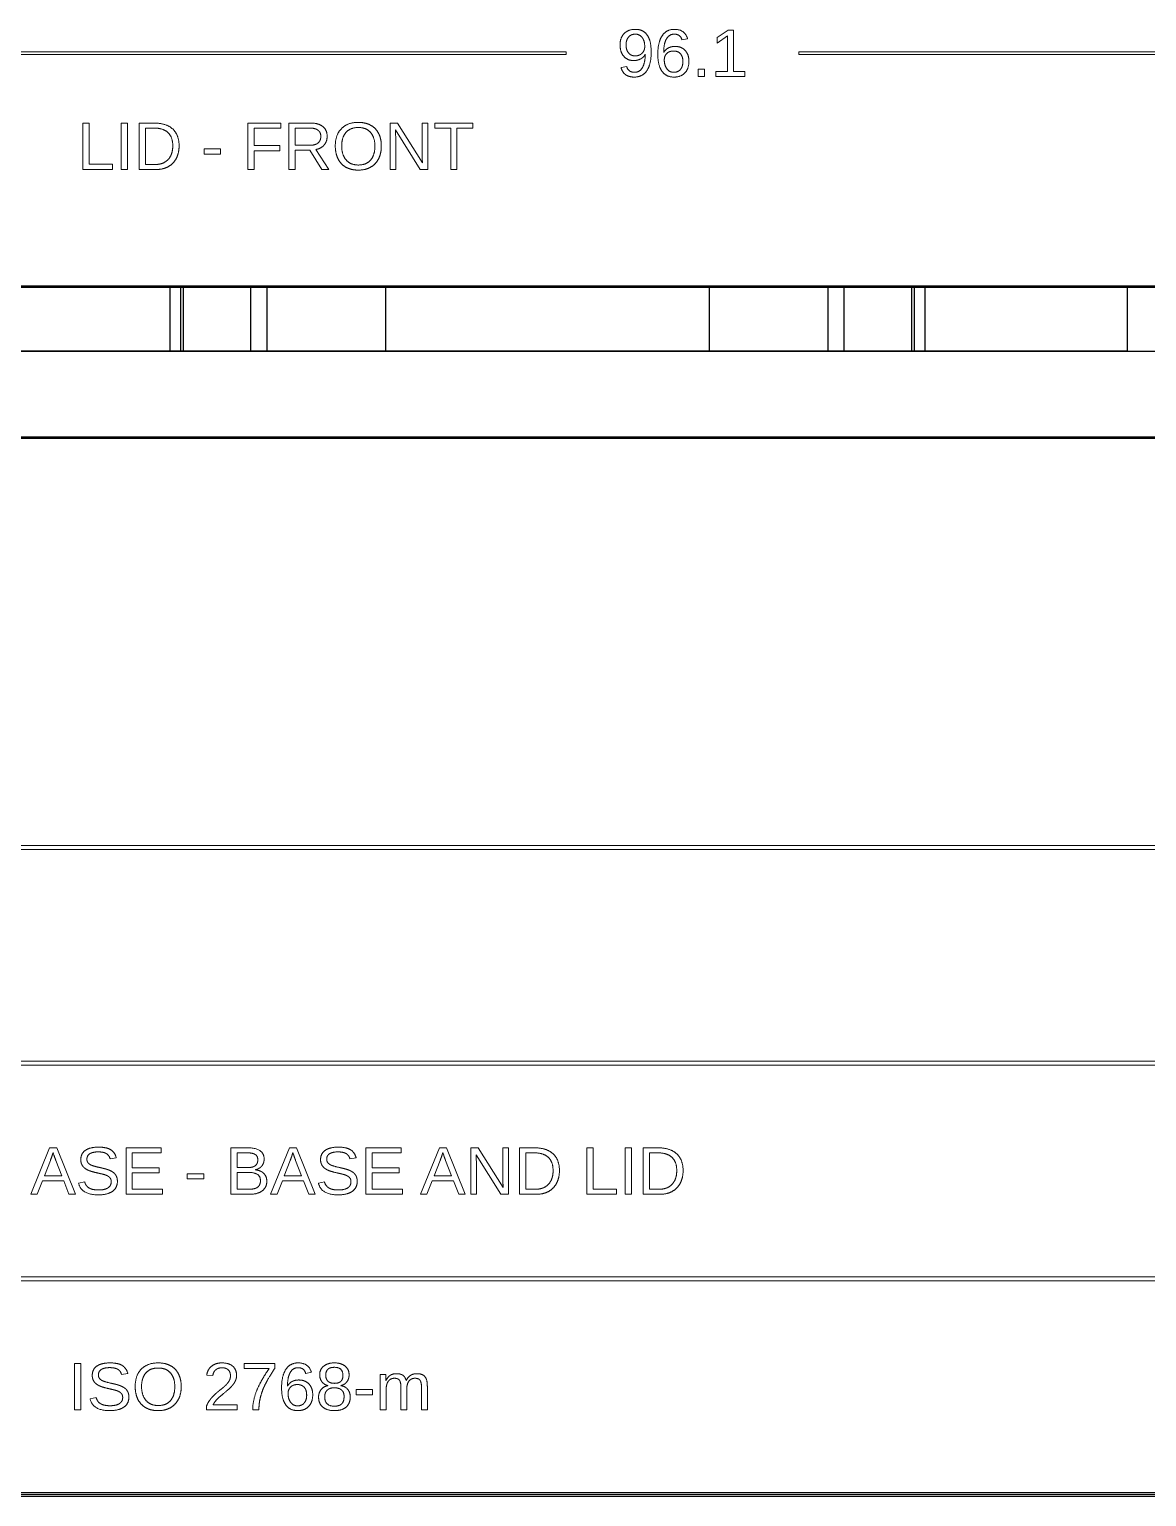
# Model space of a CAD drawing. Header units: millimetres. Extents: x 10 to 410, y 10 to 287.
# Drawn here: x 265.8 to 307.2, y 9.9 to 64.3 of the extents above; entities that cross this region are included whole.
import ezdxf

# ---------------------------------------------------------------- set-up
doc = ezdxf.new("R2010")
doc.units = ezdxf.units.MM
for name, color, linetype, lineweight in [('border', 7, 'Continuous', 35), ('dimensions', 7, 'Continuous', 13), ('hidden', 7, 'Continuous', 25), ('part', 7, 'Continuous', 50)]:
    doc.layers.add(name, color=color, linetype=linetype, lineweight=lineweight)

msp = doc.modelspace()

# ---------------------------------------------------------------- linework, layer by layer
at = {"layer": 'border'}
msp.add_line((10, 10), (410, 10), dxfattribs=at)
at = {"layer": 'dimensions'}
for p, q in [((291.692, 64.309), (291.285, 64.03)), ((291.895, 64.309), (291.692, 64.309)), ((291.895, 62.776), (291.895, 64.309)), ((289.983, 63.947), (290.193, 63.985)), ((291.285, 63.822), (291.674, 64.099)), ((291.285, 64.03), (291.285, 63.822)), ((291.674, 64.099), (291.674, 62.776)), ((285.687, 63.5), (243.075, 63.5)), ((243.075, 63.4), (285.687, 63.4)), ((285.687, 63.4), (285.687, 63.5)), ((294.313, 63.5), (294.313, 63.4)), ((336.925, 63.5), (294.313, 63.5)), ((294.313, 63.4), (336.925, 63.4)), ((287.932, 62.957), (287.722, 62.924)), ((290.579, 62.857), (290.579, 62.589)), ((290.817, 62.857), (290.579, 62.857)), ((290.579, 62.589), (290.817, 62.589)), ((290.817, 62.589), (290.817, 62.857)), ((291.235, 62.776), (291.235, 62.589)), ((291.674, 62.776), (291.235, 62.776)), ((291.235, 62.589), (292.313, 62.589)), ((292.313, 62.776), (291.895, 62.776)), ((292.313, 62.589), (292.313, 62.776)), ((267.77, 60.859), (267.77, 59.139)), ((268.004, 60.859), (267.77, 60.859)), ((268.004, 59.33), (268.004, 60.859)), ((269.186, 60.859), (269.186, 59.139)), ((269.42, 60.859), (269.186, 60.859)), ((269.42, 59.139), (269.42, 60.859)), ((269.855, 60.859), (269.855, 59.139)), ((270.424, 60.859), (269.855, 60.859)), ((270.089, 60.673), (270.419, 60.673)), ((270.089, 59.326), (270.089, 60.673)), ((273.882, 60.859), (273.882, 59.139)), ((275.104, 60.859), (273.882, 60.859)), ((274.116, 60.669), (275.104, 60.669)), ((274.116, 60.029), (274.116, 60.669)), ((275.104, 60.669), (275.104, 60.859)), ((275.41, 60.859), (275.41, 59.139)), ((276.219, 60.859), (275.41, 60.859)), ((275.643, 60.673), (276.196, 60.673)), ((275.643, 60.038), (275.643, 60.673)), ((279.16, 60.859), (279.16, 59.139)), ((279.431, 60.859), (279.16, 60.859)), ((279.355, 60.604), (280.275, 59.139)), ((279.361, 60.486), (279.355, 60.604)), ((279.367, 60.282), (279.361, 60.486)), ((280.361, 59.385), (279.431, 60.859)), ((280.346, 60.859), (280.346, 59.731)), ((280.556, 60.859), (280.346, 60.859)), ((280.556, 59.139), (280.556, 60.859)), ((280.816, 60.859), (280.816, 60.669)), ((282.23, 60.859), (280.816, 60.859)), ((280.816, 60.669), (281.407, 60.669)), ((281.407, 60.669), (281.407, 59.139)), ((281.639, 60.669), (282.23, 60.669)), ((281.639, 59.139), (281.639, 60.669)), ((282.23, 60.669), (282.23, 60.859)), ((272.261, 59.901), (272.261, 59.706)), ((272.872, 59.901), (272.261, 59.901)), ((272.872, 59.706), (272.872, 59.901)), ((275.075, 60.029), (274.116, 60.029)), ((275.075, 59.836), (275.075, 60.029)), ((276.205, 60.038), (275.643, 60.038)), ((275.643, 59.854), (276.179, 59.854)), ((275.643, 59.139), (275.643, 59.854)), ((276.179, 59.854), (276.625, 59.139)), ((276.894, 59.139), (276.406, 59.88)), ((279.367, 59.139), (279.367, 60.282)), ((268.873, 59.33), (268.004, 59.33)), ((268.873, 59.139), (268.873, 59.33)), ((270.472, 59.326), (270.089, 59.326)), ((272.261, 59.706), (272.872, 59.706)), ((274.116, 59.836), (275.075, 59.836)), ((274.116, 59.139), (274.116, 59.836)), ((267.77, 59.139), (268.873, 59.139)), ((269.186, 59.139), (269.42, 59.139)), ((269.855, 59.139), (270.499, 59.139)), ((273.882, 59.139), (274.116, 59.139)), ((275.41, 59.139), (275.643, 59.139)), ((276.625, 59.139), (276.894, 59.139)), ((279.16, 59.139), (279.367, 59.139)), ((280.275, 59.139), (280.556, 59.139)), ((281.407, 59.139), (281.639, 59.139)), ((410, 34.075), (240, 34.075)), ((240, 33.925), (410, 33.925)), ((410, 26.075), (240, 26.075)), ((240, 25.925), (410, 25.925)), ((266.536, 22.859), (265.834, 21.139)), ((266.801, 22.859), (266.536, 22.859)), ((267.492, 21.139), (266.801, 22.859)), ((269.369, 22.859), (269.369, 21.139)), ((270.674, 22.859), (269.369, 22.859)), ((270.674, 22.669), (270.674, 22.859)), ((273.258, 22.859), (273.258, 21.139)), ((273.883, 22.859), (273.258, 22.859)), ((275.428, 22.859), (274.726, 21.139)), ((275.693, 22.859), (275.428, 22.859)), ((276.383, 21.139), (275.693, 22.859)), ((278.261, 22.859), (278.261, 21.139)), ((279.566, 22.859), (278.261, 22.859)), ((279.566, 22.669), (279.566, 22.859)), ((280.987, 22.859), (280.285, 21.139)), ((281.252, 22.859), (280.987, 22.859)), ((281.943, 21.139), (281.252, 22.859)), ((282.152, 22.859), (282.152, 21.139)), ((282.423, 22.859), (282.152, 22.859)), ((283.354, 21.385), (282.423, 22.859)), ((283.339, 22.859), (283.339, 21.731)), ((283.549, 22.859), (283.339, 22.859)), ((283.549, 21.139), (283.549, 22.859)), ((283.958, 22.859), (283.958, 21.139)), ((284.527, 22.859), (283.958, 22.859)), ((286.458, 22.859), (286.458, 21.139)), ((286.691, 22.859), (286.458, 22.859)), ((286.691, 21.33), (286.691, 22.859)), ((287.874, 22.859), (287.874, 21.139)), ((288.107, 22.859), (287.874, 22.859)), ((288.107, 21.139), (288.107, 22.859)), ((288.543, 22.859), (288.543, 21.139)), ((289.112, 22.859), (288.543, 22.859)), ((266.344, 21.824), (266.564, 22.389)), ((266.654, 22.649), (266.665, 22.684)), ((266.665, 22.684), (266.698, 22.582)), ((266.767, 22.392), (266.988, 21.824)), ((268.78, 22.449), (269.009, 22.49)), ((269.602, 22.669), (270.674, 22.669)), ((269.602, 22.117), (269.602, 22.669)), ((273.492, 22.673), (273.883, 22.673)), ((273.492, 22.128), (273.492, 22.673)), ((275.236, 21.824), (275.456, 22.389)), ((275.546, 22.649), (275.557, 22.684)), ((275.557, 22.684), (275.59, 22.582)), ((275.658, 22.392), (275.879, 21.824)), ((277.671, 22.449), (277.901, 22.49)), ((278.494, 22.669), (279.566, 22.669)), ((278.494, 22.117), (278.494, 22.669)), ((280.795, 21.824), (281.015, 22.389)), ((281.105, 22.649), (281.116, 22.684)), ((281.116, 22.684), (281.149, 22.582)), ((281.217, 22.392), (281.438, 21.824)), ((282.348, 22.604), (283.268, 21.139)), ((282.354, 22.486), (282.348, 22.604)), ((282.36, 22.282), (282.354, 22.486)), ((284.191, 22.673), (284.522, 22.673)), ((284.191, 21.326), (284.191, 22.673)), ((288.776, 22.673), (289.107, 22.673)), ((288.776, 21.326), (288.776, 22.673)), ((266.988, 21.824), (266.344, 21.824)), ((270.601, 22.117), (269.602, 22.117)), ((269.602, 21.929), (270.601, 21.929)), ((269.602, 21.33), (269.602, 21.929)), ((270.601, 21.929), (270.601, 22.117)), ((271.637, 21.901), (271.637, 21.706)), ((272.248, 21.901), (271.637, 21.901)), ((272.248, 21.706), (272.248, 21.901)), ((273.883, 22.128), (273.492, 22.128)), ((273.492, 21.946), (273.926, 21.946)), ((273.492, 21.326), (273.492, 21.946)), ((275.879, 21.824), (275.236, 21.824)), ((279.493, 22.117), (278.494, 22.117)), ((278.494, 21.929), (279.493, 21.929)), ((278.494, 21.33), (278.494, 21.929)), ((279.493, 21.929), (279.493, 22.117)), ((281.438, 21.824), (280.795, 21.824)), ((282.36, 21.139), (282.36, 22.282)), ((266.076, 21.139), (266.274, 21.642)), ((266.274, 21.642), (267.057, 21.642)), ((267.057, 21.642), (267.254, 21.139)), ((267.836, 21.597), (267.61, 21.552)), ((270.724, 21.33), (269.602, 21.33)), ((270.724, 21.139), (270.724, 21.33)), ((271.637, 21.706), (272.248, 21.706)), ((273.944, 21.326), (273.492, 21.326)), ((274.967, 21.139), (275.165, 21.642)), ((275.165, 21.642), (275.949, 21.642)), ((275.949, 21.642), (276.145, 21.139)), ((276.728, 21.597), (276.502, 21.552)), ((279.616, 21.33), (278.494, 21.33)), ((279.616, 21.139), (279.616, 21.33)), ((280.526, 21.139), (280.724, 21.642)), ((280.724, 21.642), (281.508, 21.642)), ((281.508, 21.642), (281.704, 21.139)), ((284.574, 21.326), (284.191, 21.326)), ((287.56, 21.33), (286.691, 21.33)), ((287.56, 21.139), (287.56, 21.33)), ((289.159, 21.326), (288.776, 21.326)), ((265.834, 21.139), (266.076, 21.139)), ((267.254, 21.139), (267.492, 21.139)), ((269.369, 21.139), (270.724, 21.139)), ((273.258, 21.139), (273.957, 21.139)), ((274.726, 21.139), (274.967, 21.139)), ((276.145, 21.139), (276.383, 21.139)), ((278.261, 21.139), (279.616, 21.139)), ((280.285, 21.139), (280.526, 21.139)), ((281.704, 21.139), (281.943, 21.139)), ((282.152, 21.139), (282.36, 21.139)), ((283.268, 21.139), (283.549, 21.139)), ((283.958, 21.139), (284.601, 21.139)), ((286.458, 21.139), (287.56, 21.139)), ((287.874, 21.139), (288.107, 21.139)), ((288.543, 21.139), (289.186, 21.139)), ((410, 18.075), (240, 18.075)), ((240, 17.925), (410, 17.925)), ((267.459, 14.859), (267.459, 13.139)), ((267.692, 14.859), (267.459, 14.859)), ((267.692, 13.139), (267.692, 14.859)), ((273.748, 14.859), (273.748, 14.673)), ((274.884, 14.859), (273.748, 14.859)), ((274.884, 14.681), (274.884, 14.859)), ((269.206, 14.449), (269.435, 14.49)), ((272.365, 14.435), (272.589, 14.414)), ((273.748, 14.673), (274.672, 14.673)), ((276.033, 14.497), (276.243, 14.535)), ((278.997, 14.46), (278.789, 14.46)), ((278.797, 14.178), (278.797, 13.139)), ((279.01, 14.234), (279.007, 14.234)), ((279.759, 14.234), (279.755, 14.234)), ((276.852, 14.044), (276.852, 14.039)), ((277.334, 14.042), (277.334, 14.046)), ((277.902, 13.901), (277.902, 13.706)), ((278.512, 13.901), (277.902, 13.901)), ((277.902, 13.706), (278.512, 13.706)), ((278.512, 13.706), (278.512, 13.901)), ((279.015, 13.139), (279.015, 13.905)), ((279.561, 13.977), (279.561, 13.139)), ((279.778, 13.139), (279.778, 13.905)), ((280.324, 13.977), (280.324, 13.139)), ((280.541, 13.139), (280.541, 14.02)), ((267.459, 13.139), (267.692, 13.139)), ((268.262, 13.597), (268.036, 13.552)), ((272.355, 13.294), (272.355, 13.139)), ((272.355, 13.139), (273.494, 13.139)), ((273.494, 13.326), (272.597, 13.326)), ((273.494, 13.139), (273.494, 13.326)), ((274.065, 13.139), (274.295, 13.139)), ((278.797, 13.139), (279.015, 13.139)), ((279.561, 13.139), (279.778, 13.139)), ((280.324, 13.139), (280.541, 13.139)), ((410, 10.075), (240, 10.075)), ((240, 9.925), (410, 9.925))]:
    msp.add_line(p, q, dxfattribs=at)
for points in [[(287.838, 64.181), (287.99, 64.335), (288.259, 64.335)], [(288.259, 64.335), (288.546, 64.335), (288.694, 64.123)], [(289.247, 64.096), (289.407, 64.335), (289.702, 64.335)], [(289.702, 64.335), (290.092, 64.335), (290.193, 63.985)], [(287.687, 63.756), (287.687, 64.026), (287.838, 64.181)], [(287.826, 63.335), (287.687, 63.494), (287.687, 63.756)], [(288.002, 64.049), (287.91, 63.941), (287.91, 63.756)], [(287.91, 63.756), (287.91, 63.568), (288.002, 63.459)], [(288.252, 64.157), (288.093, 64.157), (288.002, 64.049)], [(288.507, 64.03), (288.412, 64.157), (288.252, 64.157)], [(288.602, 63.697), (288.602, 63.904), (288.507, 64.03)], [(288.555, 63.516), (288.602, 63.595), (288.602, 63.697)], [(288.694, 64.123), (288.842, 63.91), (288.842, 63.484)], [(289.087, 63.41), (289.087, 63.856), (289.247, 64.096)], [(289.409, 63.982), (289.305, 63.806), (289.305, 63.474)], [(289.7, 64.157), (289.512, 64.157), (289.409, 63.982)], [(289.474, 63.643), (289.583, 63.701), (289.723, 63.701)], [(289.983, 63.947), (289.918, 64.157), (289.7, 64.157)], [(289.723, 63.701), (289.961, 63.701), (290.101, 63.553)], [(288.197, 63.177), (287.965, 63.177), (287.826, 63.335)], [(288.002, 63.459), (288.093, 63.35), (288.25, 63.35)], [(288.457, 63.243), (288.339, 63.177), (288.197, 63.177)], [(288.25, 63.35), (288.345, 63.35), (288.427, 63.393)], [(288.427, 63.393), (288.508, 63.437), (288.555, 63.516)], [(288.624, 63.419), (288.575, 63.31), (288.457, 63.243)], [(288.516, 62.918), (288.619, 63.094), (288.624, 63.419)], [(288.842, 63.484), (288.842, 63.041), (288.68, 62.803)], [(289.241, 62.781), (289.087, 62.997), (289.087, 63.41)], [(289.305, 63.474), (289.365, 63.585), (289.474, 63.643)], [(289.422, 63.442), (289.327, 63.352), (289.327, 63.195)], [(289.327, 63.195), (289.327, 62.996), (289.426, 62.869)], [(289.67, 63.532), (289.517, 63.532), (289.422, 63.442)], [(289.926, 63.43), (289.834, 63.532), (289.67, 63.532)], [(290.017, 63.142), (290.017, 63.329), (289.926, 63.43)], [(289.927, 62.849), (290.017, 62.956), (290.017, 63.142)], [(290.24, 63.152), (290.24, 62.88), (290.093, 62.722)], [(290.101, 63.553), (290.24, 63.404), (290.24, 63.152)], [(287.896, 62.65), (287.775, 62.735), (287.722, 62.924)], [(288.219, 62.565), (288.018, 62.565), (287.896, 62.65)], [(287.932, 62.957), (287.998, 62.742), (288.223, 62.742)], [(288.68, 62.803), (288.518, 62.565), (288.219, 62.565)], [(288.223, 62.742), (288.412, 62.742), (288.516, 62.918)], [(289.685, 62.565), (289.395, 62.565), (289.241, 62.781)], [(289.426, 62.869), (289.524, 62.742), (289.678, 62.742)], [(289.678, 62.742), (289.836, 62.742), (289.927, 62.849)], [(290.093, 62.722), (289.945, 62.565), (289.685, 62.565)], [(270.927, 60.505), (270.751, 60.673), (270.419, 60.673)], [(270.424, 60.859), (270.861, 60.859), (271.099, 60.64)], [(271.102, 60.017), (271.102, 60.337), (270.927, 60.505)], [(271.099, 60.64), (271.336, 60.421), (271.336, 60.017)], [(276.489, 60.594), (276.387, 60.673), (276.196, 60.673)], [(276.219, 60.859), (276.509, 60.859), (276.667, 60.729)], [(276.591, 60.365), (276.591, 60.515), (276.489, 60.594)], [(276.667, 60.729), (276.826, 60.599), (276.826, 60.367)], [(277.128, 60.007), (277.128, 60.42), (277.354, 60.652)], [(277.354, 60.652), (277.58, 60.885), (277.983, 60.885)], [(277.526, 60.514), (277.365, 60.333), (277.365, 60.007)], [(277.983, 60.695), (277.687, 60.695), (277.526, 60.514)], [(277.983, 60.885), (278.245, 60.885), (278.438, 60.781)], [(278.436, 60.511), (278.276, 60.695), (277.983, 60.695)], [(278.597, 60.007), (278.597, 60.328), (278.436, 60.511)], [(278.438, 60.781), (278.631, 60.676), (278.733, 60.477)], [(278.733, 60.477), (278.835, 60.278), (278.835, 60.007)], [(271.025, 59.648), (271.102, 59.805), (271.102, 60.017)], [(271.336, 60.017), (271.336, 59.751), (271.232, 59.551)], [(276.205, 60.038), (276.39, 60.038), (276.49, 60.124)], [(276.714, 60.045), (276.602, 59.915), (276.406, 59.88)], [(276.49, 60.124), (276.591, 60.21), (276.591, 60.365)], [(276.826, 60.367), (276.826, 60.176), (276.714, 60.045)], [(277.23, 59.533), (277.128, 59.736), (277.128, 60.007)], [(277.365, 60.007), (277.365, 59.684), (277.528, 59.494)], [(278.438, 59.488), (278.597, 59.672), (278.597, 60.007)], [(278.835, 60.007), (278.835, 59.738), (278.732, 59.535)], [(270.472, 59.326), (270.661, 59.326), (270.804, 59.409)], [(270.804, 59.409), (270.948, 59.492), (271.025, 59.648)], [(271.232, 59.551), (271.129, 59.352), (270.938, 59.246)], [(277.523, 59.222), (277.331, 59.33), (277.23, 59.533)], [(277.528, 59.494), (277.691, 59.304), (277.98, 59.304)], [(277.98, 59.304), (278.278, 59.304), (278.438, 59.488)], [(278.732, 59.535), (278.629, 59.332), (278.436, 59.224)], [(280.361, 59.385), (280.346, 59.624), (280.346, 59.731)], [(270.938, 59.246), (270.748, 59.139), (270.499, 59.139)], [(277.98, 59.115), (277.715, 59.115), (277.523, 59.222)], [(278.436, 59.224), (278.243, 59.115), (277.98, 59.115)], [(267.86, 22.765), (268.029, 22.885), (268.344, 22.885)], [(268.344, 22.885), (268.637, 22.885), (268.792, 22.795)], [(273.883, 22.859), (274.489, 22.859), (274.489, 22.442)], [(276.751, 22.765), (276.921, 22.885), (277.235, 22.885)], [(277.235, 22.885), (277.528, 22.885), (277.683, 22.795)], [(284.527, 22.859), (284.964, 22.859), (285.201, 22.64)], [(289.112, 22.859), (289.549, 22.859), (289.786, 22.64)], [(266.654, 22.649), (266.624, 22.548), (266.564, 22.389)], [(266.767, 22.392), (266.733, 22.476), (266.698, 22.582)], [(267.691, 22.425), (267.691, 22.646), (267.86, 22.765)], [(267.723, 22.254), (267.691, 22.328), (267.691, 22.425)], [(268.026, 22.641), (267.918, 22.573), (267.918, 22.437)], [(267.918, 22.437), (267.918, 22.358), (267.96, 22.306)], [(268.341, 22.709), (268.135, 22.709), (268.026, 22.641)], [(268.636, 22.648), (268.529, 22.709), (268.341, 22.709)], [(268.78, 22.449), (268.742, 22.586), (268.636, 22.648)], [(268.792, 22.795), (268.947, 22.706), (269.009, 22.49)], [(274.159, 22.613), (274.064, 22.673), (273.883, 22.673)], [(274.255, 22.414), (274.255, 22.553), (274.159, 22.613)], [(274.162, 22.198), (274.255, 22.269), (274.255, 22.414)], [(274.489, 22.442), (274.489, 22.289), (274.403, 22.186)], [(275.546, 22.649), (275.516, 22.548), (275.456, 22.389)], [(275.658, 22.392), (275.624, 22.476), (275.59, 22.582)], [(276.582, 22.425), (276.582, 22.646), (276.751, 22.765)], [(276.615, 22.254), (276.582, 22.328), (276.582, 22.425)], [(276.918, 22.641), (276.809, 22.573), (276.809, 22.437)], [(276.809, 22.437), (276.809, 22.358), (276.852, 22.306)], [(277.233, 22.709), (277.027, 22.709), (276.918, 22.641)], [(277.527, 22.648), (277.421, 22.709), (277.233, 22.709)], [(277.671, 22.449), (277.633, 22.586), (277.527, 22.648)], [(277.683, 22.795), (277.839, 22.706), (277.901, 22.49)], [(281.105, 22.649), (281.075, 22.548), (281.015, 22.389)], [(281.217, 22.392), (281.183, 22.476), (281.149, 22.582)], [(285.029, 22.505), (284.854, 22.673), (284.522, 22.673)], [(285.204, 22.017), (285.204, 22.337), (285.029, 22.505)], [(285.201, 22.64), (285.439, 22.421), (285.439, 22.017)], [(289.614, 22.505), (289.439, 22.673), (289.107, 22.673)], [(289.789, 22.017), (289.789, 22.337), (289.614, 22.505)], [(289.786, 22.64), (290.024, 22.421), (290.024, 22.017)], [(267.817, 22.124), (267.755, 22.179), (267.723, 22.254)], [(267.983, 22.023), (267.878, 22.068), (267.817, 22.124)], [(267.96, 22.306), (268.002, 22.254), (268.081, 22.218)], [(268.293, 21.933), (268.089, 21.978), (267.983, 22.023)], [(268.081, 22.218), (268.161, 22.182), (268.398, 22.129)], [(268.506, 21.883), (268.41, 21.906), (268.293, 21.933)], [(268.398, 22.129), (268.477, 22.111), (268.556, 22.092)], [(268.672, 21.825), (268.603, 21.86), (268.506, 21.883)], [(268.556, 22.092), (268.634, 22.073), (268.706, 22.047)], [(268.78, 21.739), (268.742, 21.791), (268.672, 21.825)], [(268.706, 22.047), (268.778, 22.021), (268.841, 21.985)], [(268.841, 21.985), (268.904, 21.95), (268.951, 21.899)], [(268.951, 21.899), (268.997, 21.847), (269.023, 21.778)], [(269.023, 21.778), (269.049, 21.708), (269.049, 21.614)], [(273.883, 22.128), (274.07, 22.128), (274.162, 22.198)], [(274.353, 21.642), (274.353, 21.946), (273.926, 21.946)], [(274.403, 22.186), (274.318, 22.082), (274.162, 22.046)], [(274.162, 22.046), (274.367, 22.022), (274.478, 21.909)], [(274.478, 21.909), (274.589, 21.796), (274.589, 21.624)], [(276.708, 22.124), (276.647, 22.179), (276.615, 22.254)], [(276.875, 22.023), (276.769, 22.068), (276.708, 22.124)], [(276.852, 22.306), (276.894, 22.254), (276.973, 22.218)], [(277.184, 21.933), (276.98, 21.978), (276.875, 22.023)], [(276.973, 22.218), (277.052, 22.182), (277.289, 22.129)], [(277.398, 21.883), (277.301, 21.906), (277.184, 21.933)], [(277.289, 22.129), (277.369, 22.111), (277.447, 22.092)], [(277.564, 21.825), (277.494, 21.86), (277.398, 21.883)], [(277.447, 22.092), (277.526, 22.073), (277.598, 22.047)], [(277.672, 21.739), (277.633, 21.791), (277.564, 21.825)], [(277.598, 22.047), (277.67, 22.021), (277.733, 21.985)], [(277.733, 21.985), (277.796, 21.95), (277.842, 21.899)], [(277.842, 21.899), (277.889, 21.847), (277.915, 21.778)], [(277.915, 21.778), (277.941, 21.708), (277.941, 21.614)], [(285.127, 21.648), (285.204, 21.805), (285.204, 22.017)], [(285.439, 22.017), (285.439, 21.751), (285.335, 21.551)], [(289.712, 21.648), (289.789, 21.805), (289.789, 22.017)], [(290.024, 22.017), (290.024, 21.751), (289.92, 21.551)], [(268.339, 21.115), (267.71, 21.115), (267.61, 21.552)], [(267.836, 21.597), (267.875, 21.442), (268.002, 21.37)], [(268.002, 21.37), (268.129, 21.297), (268.348, 21.297)], [(268.863, 21.246), (268.677, 21.115), (268.339, 21.115)], [(268.348, 21.297), (268.573, 21.297), (268.696, 21.374)], [(268.696, 21.374), (268.819, 21.452), (268.819, 21.602)], [(268.819, 21.602), (268.819, 21.686), (268.78, 21.739)], [(269.049, 21.614), (269.049, 21.376), (268.863, 21.246)], [(273.944, 21.326), (274.158, 21.326), (274.256, 21.406)], [(274.422, 21.267), (274.255, 21.139), (273.957, 21.139)], [(274.256, 21.406), (274.353, 21.485), (274.353, 21.642)], [(274.589, 21.624), (274.589, 21.395), (274.422, 21.267)], [(277.231, 21.115), (276.602, 21.115), (276.502, 21.552)], [(276.728, 21.597), (276.767, 21.442), (276.894, 21.37)], [(276.894, 21.37), (277.021, 21.297), (277.239, 21.297)], [(277.755, 21.246), (277.569, 21.115), (277.231, 21.115)], [(277.239, 21.297), (277.465, 21.297), (277.588, 21.374)], [(277.588, 21.374), (277.71, 21.452), (277.71, 21.602)], [(277.71, 21.602), (277.71, 21.686), (277.672, 21.739)], [(277.941, 21.614), (277.941, 21.376), (277.755, 21.246)], [(283.354, 21.385), (283.339, 21.624), (283.339, 21.731)], [(284.574, 21.326), (284.764, 21.326), (284.907, 21.409)], [(285.041, 21.246), (284.85, 21.139), (284.601, 21.139)], [(284.907, 21.409), (285.05, 21.492), (285.127, 21.648)], [(285.335, 21.551), (285.231, 21.352), (285.041, 21.246)], [(289.159, 21.326), (289.349, 21.326), (289.492, 21.409)], [(289.626, 21.246), (289.435, 21.139), (289.186, 21.139)], [(289.492, 21.409), (289.635, 21.492), (289.712, 21.648)], [(289.92, 21.551), (289.816, 21.352), (289.626, 21.246)], [(268.117, 14.425), (268.117, 14.646), (268.286, 14.765)], [(268.286, 14.765), (268.455, 14.885), (268.77, 14.885)], [(268.767, 14.709), (268.561, 14.709), (268.453, 14.641)], [(269.062, 14.648), (268.955, 14.709), (268.767, 14.709)], [(268.77, 14.885), (269.063, 14.885), (269.218, 14.795)], [(269.218, 14.795), (269.373, 14.706), (269.435, 14.49)], [(269.934, 14.652), (270.16, 14.885), (270.563, 14.885)], [(270.563, 14.695), (270.268, 14.695), (270.107, 14.514)], [(270.563, 14.885), (270.826, 14.885), (271.018, 14.781)], [(271.017, 14.511), (270.856, 14.695), (270.563, 14.695)], [(271.018, 14.781), (271.211, 14.676), (271.313, 14.477)], [(272.365, 14.435), (272.389, 14.641), (272.54, 14.763)], [(272.54, 14.763), (272.691, 14.885), (272.928, 14.885)], [(272.928, 14.704), (272.787, 14.704), (272.696, 14.628)], [(272.928, 14.885), (273.188, 14.885), (273.327, 14.762)], [(273.158, 14.626), (273.075, 14.704), (272.928, 14.704)], [(273.327, 14.762), (273.467, 14.64), (273.467, 14.414)], [(275.297, 14.646), (275.457, 14.885), (275.752, 14.885)], [(275.75, 14.707), (275.562, 14.707), (275.459, 14.532)], [(276.033, 14.497), (275.968, 14.707), (275.75, 14.707)], [(275.752, 14.885), (276.142, 14.885), (276.243, 14.535)], [(276.549, 14.444), (276.549, 14.641), (276.697, 14.763)], [(276.697, 14.763), (276.844, 14.885), (277.091, 14.885)], [(277.091, 14.721), (276.936, 14.721), (276.855, 14.648)], [(277.091, 14.885), (277.345, 14.885), (277.492, 14.765)], [(277.411, 14.43), (277.411, 14.721), (277.091, 14.721)], [(277.492, 14.765), (277.64, 14.646), (277.64, 14.442)], [(268.149, 14.254), (268.117, 14.328), (268.117, 14.425)], [(268.243, 14.124), (268.182, 14.179), (268.149, 14.254)], [(268.453, 14.641), (268.344, 14.573), (268.344, 14.437)], [(268.344, 14.437), (268.344, 14.358), (268.386, 14.306)], [(268.386, 14.306), (268.428, 14.254), (268.507, 14.218)], [(268.507, 14.218), (268.587, 14.182), (268.824, 14.129)], [(269.206, 14.449), (269.168, 14.586), (269.062, 14.648)], [(269.709, 14.007), (269.709, 14.42), (269.934, 14.652)], [(270.107, 14.514), (269.945, 14.333), (269.945, 14.007)], [(271.177, 14.007), (271.177, 14.328), (271.017, 14.511)], [(271.313, 14.477), (271.415, 14.278), (271.415, 14.007)], [(272.696, 14.628), (272.605, 14.552), (272.589, 14.414)], [(273.067, 14.06), (273.145, 14.135), (273.193, 14.219)], [(273.241, 14.406), (273.241, 14.548), (273.158, 14.626)], [(273.193, 14.219), (273.241, 14.302), (273.241, 14.406)], [(273.421, 14.215), (273.376, 14.116), (273.285, 14.017)], [(273.467, 14.414), (273.467, 14.314), (273.421, 14.215)], [(274.205, 13.833), (274.345, 14.198), (274.672, 14.673)], [(274.884, 14.681), (274.621, 14.278), (274.512, 14.05)], [(275.137, 13.96), (275.137, 14.406), (275.297, 14.646)], [(275.459, 14.532), (275.356, 14.356), (275.356, 14.024)], [(275.356, 14.024), (275.415, 14.135), (275.524, 14.193)], [(275.524, 14.193), (275.633, 14.251), (275.773, 14.251)], [(275.773, 14.251), (276.011, 14.251), (276.151, 14.103)], [(276.631, 14.187), (276.549, 14.297), (276.549, 14.444)], [(276.852, 14.044), (276.712, 14.077), (276.631, 14.187)], [(276.855, 14.648), (276.774, 14.575), (276.774, 14.43)], [(276.774, 14.43), (276.774, 14.282), (276.858, 14.204)], [(276.858, 14.204), (276.941, 14.127), (277.094, 14.127)], [(277.094, 14.127), (277.249, 14.127), (277.33, 14.198)], [(277.33, 14.198), (277.411, 14.27), (277.411, 14.43)], [(277.558, 14.184), (277.476, 14.074), (277.334, 14.046)], [(277.64, 14.442), (277.64, 14.294), (277.558, 14.184)], [(278.797, 14.178), (278.797, 14.409), (278.789, 14.46)], [(278.997, 14.46), (278.998, 14.454), (278.999, 14.427)], [(278.999, 14.427), (279.001, 14.4), (279.002, 14.366)], [(279.002, 14.366), (279.004, 14.331), (279.007, 14.234)], [(279.01, 14.234), (279.081, 14.375), (279.173, 14.43)], [(279.097, 14.208), (279.015, 14.1), (279.015, 13.905)], [(279.319, 14.315), (279.179, 14.315), (279.097, 14.208)], [(279.173, 14.43), (279.264, 14.485), (279.396, 14.485)], [(279.508, 14.242), (279.456, 14.315), (279.319, 14.315)], [(279.396, 14.485), (279.546, 14.485), (279.634, 14.425)], [(279.561, 13.977), (279.561, 14.168), (279.508, 14.242)], [(279.634, 14.425), (279.721, 14.365), (279.755, 14.234)], [(279.759, 14.234), (279.827, 14.367), (279.924, 14.426)], [(279.858, 14.208), (279.778, 14.101), (279.778, 13.905)], [(280.082, 14.315), (279.938, 14.315), (279.858, 14.208)], [(279.924, 14.426), (280.021, 14.485), (280.159, 14.485)], [(280.271, 14.242), (280.219, 14.315), (280.082, 14.315)], [(280.159, 14.485), (280.359, 14.485), (280.45, 14.376)], [(280.324, 13.977), (280.324, 14.168), (280.271, 14.242)], [(280.45, 14.376), (280.541, 14.267), (280.541, 14.02)], [(268.409, 14.023), (268.304, 14.068), (268.243, 14.124)], [(268.719, 13.933), (268.515, 13.978), (268.409, 14.023)], [(268.932, 13.883), (268.836, 13.906), (268.719, 13.933)], [(268.824, 14.129), (268.903, 14.111), (268.982, 14.092)], [(269.098, 13.825), (269.029, 13.86), (268.932, 13.883)], [(268.982, 14.092), (269.06, 14.073), (269.132, 14.047)], [(269.206, 13.739), (269.168, 13.791), (269.098, 13.825)], [(269.132, 14.047), (269.204, 14.021), (269.267, 13.985)], [(269.245, 13.602), (269.245, 13.686), (269.206, 13.739)], [(269.267, 13.985), (269.33, 13.95), (269.377, 13.899)], [(269.475, 13.614), (269.475, 13.376), (269.289, 13.246)], [(269.377, 13.899), (269.423, 13.847), (269.449, 13.778)], [(269.449, 13.778), (269.475, 13.708), (269.475, 13.614)], [(269.81, 13.533), (269.709, 13.736), (269.709, 14.007)], [(269.945, 14.007), (269.945, 13.684), (270.108, 13.494)], [(271.018, 13.488), (271.177, 13.672), (271.177, 14.007)], [(271.415, 14.007), (271.415, 13.738), (271.312, 13.535)], [(272.507, 13.547), (272.597, 13.656), (272.696, 13.744)], [(272.696, 13.744), (272.795, 13.833), (272.892, 13.908)], [(272.94, 13.711), (272.799, 13.596), (272.716, 13.504)], [(272.892, 13.908), (272.989, 13.984), (273.067, 14.06)], [(273.285, 14.017), (273.195, 13.918), (272.94, 13.711)], [(274.065, 13.139), (274.065, 13.469), (274.205, 13.833)], [(274.512, 14.05), (274.403, 13.822), (274.349, 13.6)], [(275.291, 13.331), (275.137, 13.547), (275.137, 13.96)], [(275.472, 13.992), (275.378, 13.902), (275.378, 13.745)], [(275.378, 13.745), (275.378, 13.546), (275.476, 13.419)], [(275.721, 14.082), (275.567, 14.082), (275.472, 13.992)], [(275.976, 13.98), (275.884, 14.082), (275.721, 14.082)], [(276.067, 13.692), (276.067, 13.879), (275.976, 13.98)], [(275.977, 13.399), (276.067, 13.506), (276.067, 13.692)], [(276.291, 13.702), (276.291, 13.43), (276.143, 13.272)], [(276.151, 14.103), (276.291, 13.954), (276.291, 13.702)], [(276.509, 13.617), (276.509, 13.785), (276.606, 13.9)], [(276.665, 13.246), (276.509, 13.376), (276.509, 13.617)], [(276.606, 13.9), (276.702, 14.015), (276.852, 14.039)], [(276.83, 13.875), (276.736, 13.788), (276.736, 13.635)], [(276.736, 13.635), (276.736, 13.28), (277.099, 13.28)], [(277.091, 13.962), (276.924, 13.962), (276.83, 13.875)], [(277.359, 13.881), (277.264, 13.962), (277.091, 13.962)], [(277.334, 14.042), (277.499, 14.015), (277.591, 13.902)], [(277.454, 13.64), (277.454, 13.8), (277.359, 13.881)], [(277.366, 13.366), (277.454, 13.452), (277.454, 13.64)], [(277.682, 13.619), (277.682, 13.381), (277.531, 13.248)], [(277.591, 13.902), (277.682, 13.789), (277.682, 13.619)], [(268.765, 13.115), (268.136, 13.115), (268.036, 13.552)], [(268.262, 13.597), (268.301, 13.442), (268.428, 13.37)], [(268.428, 13.37), (268.555, 13.297), (268.774, 13.297)], [(269.289, 13.246), (269.103, 13.115), (268.765, 13.115)], [(268.774, 13.297), (268.999, 13.297), (269.122, 13.374)], [(269.122, 13.374), (269.245, 13.452), (269.245, 13.602)], [(270.104, 13.222), (269.911, 13.33), (269.81, 13.533)], [(270.561, 13.115), (270.296, 13.115), (270.104, 13.222)], [(270.108, 13.494), (270.271, 13.304), (270.561, 13.304)], [(270.561, 13.304), (270.859, 13.304), (271.018, 13.488)], [(271.016, 13.224), (270.823, 13.115), (270.561, 13.115)], [(271.312, 13.535), (271.209, 13.332), (271.016, 13.224)], [(272.355, 13.294), (272.417, 13.437), (272.507, 13.547)], [(272.716, 13.504), (272.633, 13.412), (272.597, 13.326)], [(274.349, 13.6), (274.295, 13.377), (274.295, 13.139)], [(275.735, 13.115), (275.445, 13.115), (275.291, 13.331)], [(275.476, 13.419), (275.574, 13.292), (275.728, 13.292)], [(275.728, 13.292), (275.887, 13.292), (275.977, 13.399)], [(276.143, 13.272), (275.995, 13.115), (275.735, 13.115)], [(277.096, 13.115), (276.82, 13.115), (276.665, 13.246)], [(277.531, 13.248), (277.38, 13.115), (277.096, 13.115)], [(277.099, 13.28), (277.278, 13.28), (277.366, 13.366)]]:
    msp.add_open_spline(points, degree=2, dxfattribs=at)
at = {"layer": 'hidden'}
for p, q in [((245.95, 54.8), (334.05, 54.8)), ((306.5, 54.8), (252.5, 54.8)), ((306.5, 54.8), (252.5, 54.8)), ((299, 54.8), (271, 54.8)), ((299, 54.8), (271, 54.8)), ((271, 52.4), (271, 54.8)), ((271, 52.4), (271, 54.8)), ((271.4, 52.4), (271.4, 54.8)), ((271.4, 52.4), (271.4, 54.8)), ((298.5, 54.8), (271.5, 54.8)), ((298.5, 54.8), (271.5, 54.8)), ((298.5, 54.8), (271.5, 54.8)), ((298.5, 54.8), (271.5, 54.8)), ((271.5, 52.4), (271.5, 54.8)), ((271.5, 52.4), (271.5, 54.8)), ((271.5, 52.4), (271.5, 54.8)), ((271.5, 52.4), (271.5, 54.8)), ((296, 54.8), (274, 54.8)), ((296, 54.8), (274, 54.8)), ((296, 54.8), (274, 54.8)), ((296, 54.8), (274, 54.8)), ((274, 52.4), (274, 54.8)), ((274, 52.4), (274, 54.8)), ((274, 52.4), (274, 54.8)), ((274, 52.4), (274, 54.8)), ((274.6, 52.4), (274.6, 54.8)), ((274.6, 52.4), (274.6, 54.8)), ((291, 54.8), (279, 54.8)), ((291, 54.8), (279, 54.8)), ((291, 54.8), (279, 54.8)), ((291, 54.8), (279, 54.8)), ((279, 52.4), (279, 54.8)), ((279, 52.4), (279, 54.8)), ((279, 52.4), (279, 54.8)), ((279, 52.4), (279, 54.8)), ((291, 52.4), (291, 54.8)), ((291, 52.4), (291, 54.8)), ((291, 52.4), (291, 54.8)), ((291, 52.4), (291, 54.8)), ((295.4, 52.4), (295.4, 54.8)), ((295.4, 52.4), (295.4, 54.8)), ((296, 52.4), (296, 54.8)), ((296, 52.4), (296, 54.8)), ((296, 52.4), (296, 54.8)), ((296, 52.4), (296, 54.8)), ((298.5, 52.4), (298.5, 54.8)), ((298.5, 52.4), (298.5, 54.8)), ((298.5, 52.4), (298.5, 54.8)), ((298.5, 52.4), (298.5, 54.8)), ((298.6, 52.4), (298.6, 54.8)), ((298.6, 52.4), (298.6, 54.8)), ((299, 52.4), (299, 54.8)), ((299, 52.4), (299, 54.8)), ((306.5, 52.4), (306.5, 54.8)), ((306.5, 52.4), (306.5, 54.8)), ((243.75, 52.4), (336.25, 52.4)), ((243.75, 52.4), (336.25, 52.4)), ((306.5, 52.4), (252.5, 52.4)), ((306.5, 52.4), (252.5, 52.4)), ((299, 52.4), (271, 52.4)), ((299, 52.4), (271, 52.4)), ((298.5, 52.4), (271.5, 52.4)), ((298.5, 52.4), (271.5, 52.4)), ((298.5, 52.4), (271.5, 52.4)), ((298.5, 52.4), (271.5, 52.4)), ((296, 52.4), (274, 52.4)), ((296, 52.4), (274, 52.4)), ((296, 52.4), (274, 52.4)), ((296, 52.4), (274, 52.4)), ((291, 52.4), (279, 52.4)), ((291, 52.4), (279, 52.4)), ((291, 52.4), (279, 52.4)), ((291, 52.4), (279, 52.4)), ((241.95, 49.2), (338.05, 49.2)), ((243.75, 49.2), (336.25, 49.2)), ((243.75, 49.2), (336.25, 49.2))]:
    msp.add_line(p, q, dxfattribs=at)
for points in [[(274.6, 54.8), (274.56, 54.8), (274.442, 54.8), (274.251, 54.8), (273.998, 54.8), (273.694, 54.8), (273.356, 54.8), (273, 54.8), (272.644, 54.8), (272.306, 54.8), (272.002, 54.8), (271.749, 54.8), (271.558, 54.8), (271.44, 54.8), (271.4, 54.8)], [(271.4, 54.8), (271.44, 54.8), (271.558, 54.8), (271.749, 54.8), (272.002, 54.8), (272.306, 54.8), (272.644, 54.8), (273, 54.8), (273.356, 54.8), (273.694, 54.8), (273.998, 54.8), (274.251, 54.8), (274.442, 54.8), (274.56, 54.8), (274.6, 54.8)], [(274.6, 54.8), (274.56, 54.8), (274.442, 54.8), (274.251, 54.8), (273.998, 54.8), (273.694, 54.8), (273.356, 54.8), (273, 54.8), (272.644, 54.8), (272.306, 54.8), (272.002, 54.8), (271.749, 54.8), (271.558, 54.8), (271.44, 54.8), (271.4, 54.8)], [(271.4, 54.8), (271.44, 54.8), (271.558, 54.8), (271.749, 54.8), (272.002, 54.8), (272.306, 54.8), (272.644, 54.8), (273, 54.8), (273.356, 54.8), (273.694, 54.8), (273.998, 54.8), (274.251, 54.8), (274.442, 54.8), (274.56, 54.8), (274.6, 54.8)], [(298.6, 54.8), (298.56, 54.8), (298.442, 54.8), (298.251, 54.8), (297.998, 54.8), (297.694, 54.8), (297.356, 54.8), (297, 54.8), (296.644, 54.8), (296.306, 54.8), (296.002, 54.8), (295.749, 54.8), (295.558, 54.8), (295.44, 54.8), (295.4, 54.8)], [(295.4, 54.8), (295.44, 54.8), (295.558, 54.8), (295.749, 54.8), (296.002, 54.8), (296.306, 54.8), (296.644, 54.8), (297, 54.8), (297.356, 54.8), (297.694, 54.8), (297.998, 54.8), (298.251, 54.8), (298.442, 54.8), (298.56, 54.8), (298.6, 54.8)], [(298.6, 54.8), (298.56, 54.8), (298.442, 54.8), (298.251, 54.8), (297.998, 54.8), (297.694, 54.8), (297.356, 54.8), (297, 54.8), (296.644, 54.8), (296.306, 54.8), (296.002, 54.8), (295.749, 54.8), (295.558, 54.8), (295.44, 54.8), (295.4, 54.8)], [(295.4, 54.8), (295.44, 54.8), (295.558, 54.8), (295.749, 54.8), (296.002, 54.8), (296.306, 54.8), (296.644, 54.8), (297, 54.8), (297.356, 54.8), (297.694, 54.8), (297.998, 54.8), (298.251, 54.8), (298.442, 54.8), (298.56, 54.8), (298.6, 54.8)], [(274.6, 52.4), (274.56, 52.4), (274.442, 52.4), (274.251, 52.4), (273.998, 52.4), (273.694, 52.4), (273.356, 52.4), (273, 52.4), (272.644, 52.4), (272.306, 52.4), (272.002, 52.4), (271.749, 52.4), (271.558, 52.4), (271.44, 52.4), (271.4, 52.4)], [(271.4, 52.4), (271.44, 52.4), (271.558, 52.4), (271.749, 52.4), (272.002, 52.4), (272.306, 52.4), (272.644, 52.4), (273, 52.4), (273.356, 52.4), (273.694, 52.4), (273.998, 52.4), (274.251, 52.4), (274.442, 52.4), (274.56, 52.4), (274.6, 52.4)], [(274.6, 52.4), (274.56, 52.4), (274.442, 52.4), (274.251, 52.4), (273.998, 52.4), (273.694, 52.4), (273.356, 52.4), (273, 52.4), (272.644, 52.4), (272.306, 52.4), (272.002, 52.4), (271.749, 52.4), (271.558, 52.4), (271.44, 52.4), (271.4, 52.4)], [(271.4, 52.4), (271.44, 52.4), (271.558, 52.4), (271.749, 52.4), (272.002, 52.4), (272.306, 52.4), (272.644, 52.4), (273, 52.4), (273.356, 52.4), (273.694, 52.4), (273.998, 52.4), (274.251, 52.4), (274.442, 52.4), (274.56, 52.4), (274.6, 52.4)], [(298.6, 52.4), (298.56, 52.4), (298.442, 52.4), (298.251, 52.4), (297.998, 52.4), (297.694, 52.4), (297.356, 52.4), (297, 52.4), (296.644, 52.4), (296.306, 52.4), (296.002, 52.4), (295.749, 52.4), (295.558, 52.4), (295.44, 52.4), (295.4, 52.4)], [(295.4, 52.4), (295.44, 52.4), (295.558, 52.4), (295.749, 52.4), (296.002, 52.4), (296.306, 52.4), (296.644, 52.4), (297, 52.4), (297.356, 52.4), (297.694, 52.4), (297.998, 52.4), (298.251, 52.4), (298.442, 52.4), (298.56, 52.4), (298.6, 52.4)], [(298.6, 52.4), (298.56, 52.4), (298.442, 52.4), (298.251, 52.4), (297.998, 52.4), (297.694, 52.4), (297.356, 52.4), (297, 52.4), (296.644, 52.4), (296.306, 52.4), (296.002, 52.4), (295.749, 52.4), (295.558, 52.4), (295.44, 52.4), (295.4, 52.4)], [(295.4, 52.4), (295.44, 52.4), (295.558, 52.4), (295.749, 52.4), (296.002, 52.4), (296.306, 52.4), (296.644, 52.4), (297, 52.4), (297.356, 52.4), (297.694, 52.4), (297.998, 52.4), (298.251, 52.4), (298.442, 52.4), (298.56, 52.4), (298.6, 52.4)]]:
    msp.add_open_spline(points, degree=1, dxfattribs=at)
at = {"layer": 'part'}
for p, q in [((245.95, 54.8), (334.05, 54.8)), ((241.95, 49.2), (338.05, 49.2))]:
    msp.add_line(p, q, dxfattribs=at)

doc.saveas('drawing.dxf')
